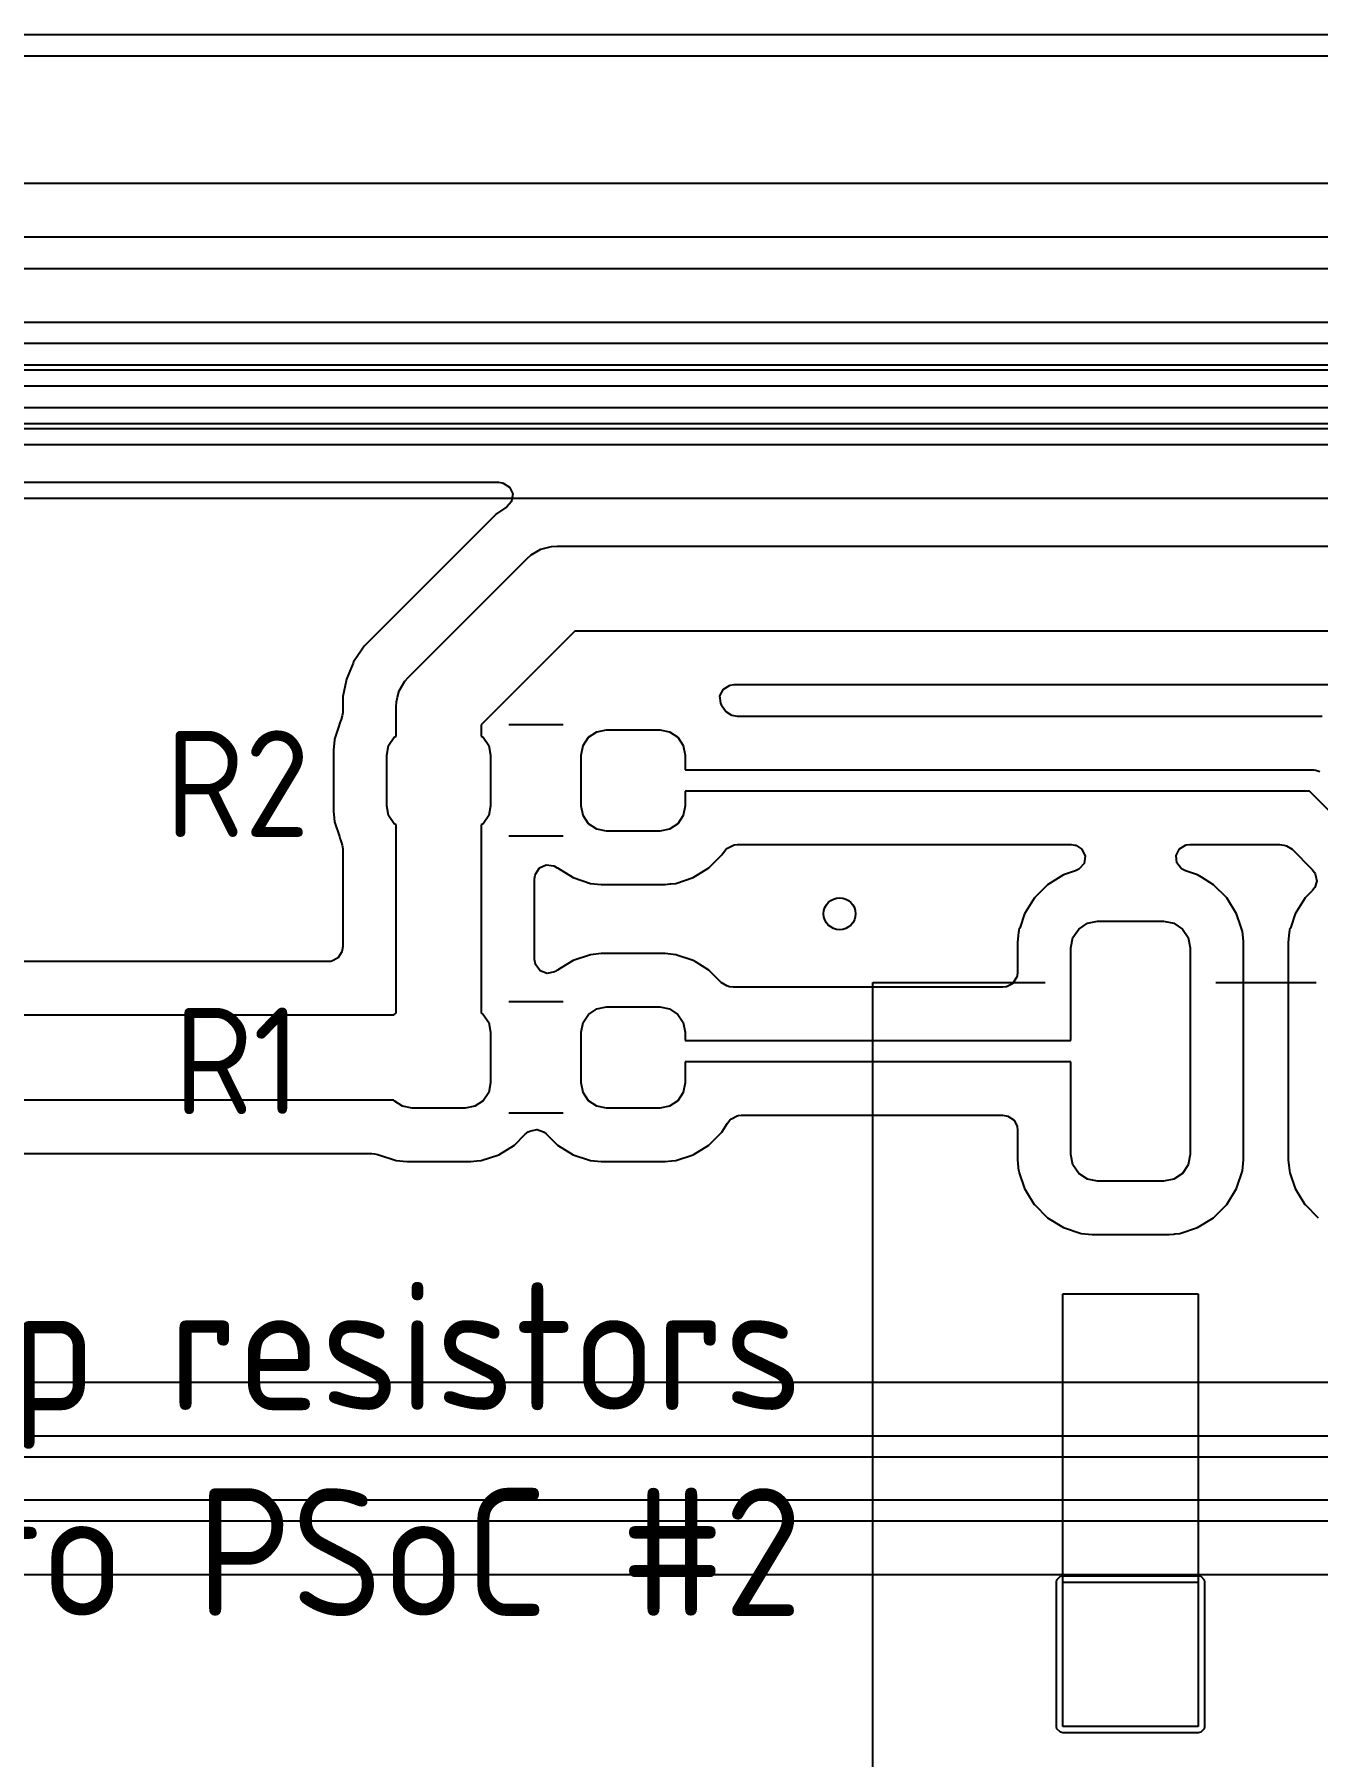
# Model space of a CAD drawing. Header units: millimetres. Extents: x 45 to 545, y -265 to -129.
# Drawn here: x 322.89 to 334.93, y -145.16 to -129 of the extents above; entities that cross this region are included whole.
import ezdxf
from ezdxf.enums import TextEntityAlignment as Align

# ---------------------------------------------------------------- set-up
doc = ezdxf.new("R2010")
doc.units = ezdxf.units.MM
for name, color, linetype, true_color in [('B.Cu', 151, 'CONTINUOUS', 0x6fccdb), ('Edge.Cuts', 111, 'CONTINUOUS', 0x81ffbe), ('F.Cu', 241, 'CONTINUOUS', 0xe27299), ('F.Silkscreen', 254, 'CONTINUOUS', 0xdcc8ff)]:
    doc.layers.add(name, color=color, linetype=linetype, true_color=true_color)
doc.styles.add('KICAD', font='isocp.shx')

msp = doc.modelspace()

# ---------------------------------------------------------------- linework, layer by layer
at = {"layer": 'B.Cu', "linetype": 'CONTINUOUS'}
for p, q in [((48.00348, -129.2005), (458.435437, -129.2005)), ((424.264069, -130.3995), (55.554604, -130.3995)), ((55.411854, -130.9), (424.2, -130.9)), ((424.137868, -131.2), (55.544528, -131.2)), ((63.421134, -131.7005), (423.879192, -131.7005)), ((420.863331, -132.1495), (63.36272, -132.1495)), ((61.45, -132.65), (420.95, -132.65)), ((420.908578, -132.85), (61.491422, -132.85)), ((61.750097, -133.3505), (338.676638, -133.3505)), ((336.945234, -141.6495), (168.566259, -141.6495)), ((168.141421, -142.15), (337.243869, -142.15)), ((337.243869, -142.35), (168.1, -142.35)), ((159.306131, -142.75), (338.243869, -142.75)), ((338.243869, -142.95), (159.306131, -142.95)), ((159.604766, -143.4505), (337.945234, -143.4505))]:
    msp.add_line(p, q, dxfattribs=at)
at = {"layer": 'B.Cu'}
msp.add_circle((330.45, -137.25), 0.15, dxfattribs=at)
at = {"layer": 'Edge.Cuts', "linetype": 'CONTINUOUS'}
msp.add_line((48, -129), (461.396, -129.000001), dxfattribs=at)
at = {"layer": 'F.Cu', "linetype": 'CONTINUOUS'}
for p, q in [((48.005209, -129.2005), (458.417607, -129.2005)), ((430.127066, -131.1995), (126.805248, -131.1995)), ((126.884314, -131.7), (430.215686, -131.7)), ((430.174264, -131.9), (126.925735, -131.9)), ((127.05, -132.1), (430.05, -132.1)), ((430.008578, -132.3), (127.091422, -132.3)), ((127.25, -132.5), (429.884314, -132.5)), ((429.842892, -132.7), (127.291422, -132.7)), ((127.560578, -133.2005), (327.248397, -133.2005)), ((327.248397, -133.2005), (327.283324, -133.205521)), ((327.283324, -133.205521), (327.294177, -133.208707)), ((327.294177, -133.208707), (327.352958, -133.246477)), ((327.352958, -133.246477), (327.381987, -133.310031)), ((327.327171, -133.43291), (327.220077, -133.504467)), ((327.371077, -133.381316), (327.327171, -133.43291)), ((327.372046, -133.379194), (327.371077, -133.381316)), ((327.372048, -133.37919), (327.372046, -133.379194)), ((327.381987, -133.310031), (327.372048, -133.37919)), ((327.209994, -133.516503), (325.98804, -134.738458)), ((327.219553, -133.505766), (327.209994, -133.516503)), ((327.220077, -133.504467), (327.219553, -133.505766)), ((326.404657, -135.029657), (327.517158, -133.917157)), ((327.517158, -133.917157), (327.556495, -133.882659)), ((327.556495, -133.882659), (327.646927, -133.830448)), ((327.646927, -133.830448), (327.74779, -133.803422)), ((327.74779, -133.803422), (327.8, -133.8)), ((327.8, -133.8), (339.4, -133.8)), ((325.988036, -134.738461), (325.97541, -134.757359)), ((325.98804, -134.738458), (325.988036, -134.738461)), ((327.965685, -134.6), (327.0875, -135.478185)), ((339.4, -134.6), (327.965685, -134.6)), ((325.883891, -134.899464), (325.821605, -135.049833)), ((325.883893, -134.89946), (325.883891, -134.899464)), ((325.889487, -134.885952), (325.883893, -134.89946)), ((325.962645, -134.776465), (325.889487, -134.885952)), ((325.97541, -134.757359), (325.962645, -134.776465)), ((325.81841, -135.065896), (325.789492, -135.211281)), ((325.821604, -135.049837), (325.818409, -135.065895)), ((325.818409, -135.065895), (325.81841, -135.065896)), ((325.821605, -135.049834), (325.821604, -135.049837)), ((325.821605, -135.049833), (325.821605, -135.049834)), ((326.317948, -135.159426), (326.370159, -135.068995)), ((326.370159, -135.068995), (326.404657, -135.029657)), ((325.788302, -135.217262), (325.787, -135.223805)), ((325.787, -135.223805), (325.787, -135.358934)), ((325.789491, -135.211286), (325.788302, -135.217261)), ((325.788302, -135.217261), (325.788302, -135.217262)), ((325.789492, -135.211282), (325.789491, -135.211286)), ((325.789492, -135.211281), (325.789492, -135.211282)), ((326.290922, -135.26029), (326.302451, -135.217262)), ((326.302451, -135.217262), (326.317948, -135.159426)), ((329.327089, -135.204027), (329.35894, -135.141839)), ((329.333914, -135.273559), (329.327089, -135.204027)), ((329.35894, -135.141839), (329.416668, -135.107436)), ((329.416668, -135.107436), (329.42189, -135.106029)), ((329.42189, -135.106029), (329.426586, -135.104765)), ((329.426586, -135.104765), (329.458826, -135.1005)), ((329.458826, -135.1005), (339.492813, -135.1005)), ((325.782295, -135.392768), (325.772817, -135.426186)), ((325.786961, -135.362057), (325.782295, -135.392768)), ((325.787, -135.358934), (325.786677, -135.360992)), ((325.786677, -135.360992), (325.786961, -135.362057)), ((326.2875, -135.3125), (326.290922, -135.26029)), ((326.2875, -135.582576), (326.2875, -135.3125)), ((329.34114, -135.29147), (329.333914, -135.273559)), ((329.350594, -135.310168), (329.34114, -135.29147)), ((329.362061, -135.328758), (329.350594, -135.310168)), ((329.379109, -135.350525), (329.362061, -135.328758)), ((329.385261, -135.356792), (329.379109, -135.350525)), ((329.438811, -135.388902), (329.385261, -135.356792)), ((329.457792, -135.394476), (329.438811, -135.388902)), ((329.492731, -135.3995), (329.457792, -135.394476)), ((334.81138, -135.3995), (329.492731, -135.3995)), ((334.811443, -135.399499), (334.81138, -135.3995)), ((334.979054, -135.399499), (334.811443, -135.399499)), ((325.747021, -135.5), (325.709826, -135.612247)), ((325.764091, -135.448486), (325.747021, -135.5)), ((325.764093, -135.448481), (325.764091, -135.448486)), ((325.764891, -135.447186), (325.764093, -135.448481)), ((325.766041, -135.443608), (325.764891, -135.447186)), ((325.766078, -135.443518), (325.766041, -135.443608)), ((325.76609, -135.443455), (325.766071, -135.443515)), ((325.766071, -135.443515), (325.766078, -135.443518)), ((325.772817, -135.426186), (325.76609, -135.443455)), ((327.0875, -135.478185), (327.0875, -135.582576)), ((328.094562, -135.594562), (328.171613, -135.543079)), ((328.171613, -135.543079), (328.2625, -135.525)), ((328.2625, -135.525), (328.7625, -135.525)), ((328.7625, -135.525), (328.853387, -135.543079)), ((328.853387, -135.543079), (328.930438, -135.594562)), ((325.708868, -135.621607), (325.6995, -135.713305)), ((325.6995, -135.713305), (325.6995, -136.286666)), ((325.708869, -135.621602), (325.708868, -135.621607)), ((325.709825, -135.612248), (325.708869, -135.621602)), ((325.709826, -135.612248), (325.709825, -135.612248)), ((325.709826, -135.612247), (325.709826, -135.612248)), ((326.2, -135.7625), (326.218079, -135.671613)), ((326.218079, -135.671613), (326.269562, -135.594562)), ((326.269562, -135.594562), (326.2875, -135.582576)), ((327.0875, -135.582576), (327.105438, -135.594562)), ((327.105438, -135.594562), (327.156921, -135.671613)), ((327.156921, -135.671613), (327.175, -135.7625)), ((328.025, -135.7625), (328.043079, -135.671613)), ((328.043079, -135.671613), (328.094562, -135.594562)), ((328.930438, -135.594562), (328.981921, -135.671613)), ((328.981921, -135.671613), (329, -135.7625)), ((326.2, -136.2375), (326.2, -135.7625)), ((327.175, -135.7625), (327.175, -136.2375)), ((328.025, -136.2375), (328.025, -135.7625)), ((329, -135.7625), (329, -135.9)), ((329, -135.9), (334.9, -135.9)), ((334.9, -135.9), (334.919509, -135.901921)), ((334.919509, -135.901921), (334.955557, -135.916853)), ((334.858578, -136.1), (329, -136.1)), ((329, -136.1), (329, -136.2375)), ((335.62, -136.861422), (334.858578, -136.1)), ((325.6995, -136.286666), (325.699503, -136.286713)), ((325.699503, -136.286713), (325.706361, -136.353842)), ((325.706361, -136.353842), (325.709825, -136.387752)), ((326.218079, -136.328387), (326.2, -136.2375)), ((326.269562, -136.405438), (326.218079, -136.328387)), ((327.156921, -136.328387), (327.105438, -136.405438)), ((327.175, -136.2375), (327.156921, -136.328387)), ((328.043079, -136.328387), (328.025, -136.2375)), ((328.094562, -136.405438), (328.043079, -136.328387)), ((328.981921, -136.328387), (328.930438, -136.405438)), ((329, -136.2375), (328.981921, -136.328387)), ((325.709825, -136.387752), (325.709826, -136.387755)), ((325.709826, -136.387755), (325.755743, -136.526323)), ((325.755743, -136.526323), (325.764091, -136.551513)), ((326.2875, -136.417423), (326.269562, -136.405438)), ((326.2875, -138.182576), (326.2875, -136.417423)), ((327.105438, -136.405438), (327.0875, -136.417423)), ((327.0875, -136.417423), (327.0875, -138.182576)), ((328.171613, -136.456921), (328.094562, -136.405438)), ((328.2625, -136.475), (328.171613, -136.456921)), ((328.7625, -136.475), (328.2625, -136.475)), ((328.853387, -136.456921), (328.7625, -136.475)), ((328.930438, -136.405438), (328.853387, -136.456921)), ((325.764091, -136.551513), (325.764094, -136.551522)), ((325.764094, -136.551522), (325.764437, -136.552207)), ((325.764437, -136.552207), (325.765346, -136.554553)), ((325.765346, -136.554553), (325.765795, -136.555638)), ((325.765795, -136.555638), (325.765771, -136.555647)), ((325.765771, -136.555647), (325.772817, -136.573816)), ((325.772817, -136.573816), (325.782294, -136.607229)), ((325.782294, -136.607229), (325.787, -136.641065)), ((325.787, -136.641065), (325.787, -137.55767)), ((329.34534, -136.69835), (329.360003, -136.674575)), ((329.360003, -136.674575), (329.38261, -136.647487)), ((329.38261, -136.647487), (329.397326, -136.634251)), ((329.397326, -136.634251), (329.452775, -136.605528)), ((329.452775, -136.605528), (329.461349, -136.603579)), ((329.461349, -136.603579), (329.488814, -136.6005)), ((329.488814, -136.6005), (332.623536, -136.6005)), ((332.623536, -136.6005), (332.658464, -136.60552)), ((332.658464, -136.60552), (332.665293, -136.607525)), ((332.665293, -136.607525), (332.724072, -136.645298)), ((332.724072, -136.645298), (332.753099, -136.708852)), ((333.607648, -136.704201), (333.638842, -136.641681)), ((333.638842, -136.641681), (333.696833, -136.606495)), ((333.696833, -136.606495), (333.702504, -136.604935)), ((333.702504, -136.604935), (333.735374, -136.6005)), ((333.735374, -136.6005), (334.582073, -136.6005)), ((334.582073, -136.6005), (334.617005, -136.605521)), ((334.617005, -136.605521), (334.642249, -136.612934)), ((334.642249, -136.612934), (334.694995, -136.64423)), ((334.694995, -136.64423), (334.884409, -136.833644)), ((327.596207, -136.878099), (327.633977, -136.81932)), ((327.633977, -136.81932), (327.697531, -136.790291)), ((327.697531, -136.790291), (327.766686, -136.800229)), ((327.766686, -136.800229), (327.775606, -136.804302)), ((327.775606, -136.804302), (327.801013, -136.819835)), ((327.801013, -136.819835), (327.801644, -136.820334)), ((327.801644, -136.820334), (327.80165, -136.82034)), ((327.80165, -136.82034), (327.948484, -136.910908)), ((329.076516, -136.910908), (329.22335, -136.82034)), ((329.22335, -136.82034), (329.34534, -136.69835)), ((332.664482, -136.847469), (332.579898, -136.875498)), ((332.694298, -136.832912), (332.664482, -136.847469)), ((332.699184, -136.829652), (332.694298, -136.832912)), ((332.743158, -136.778011), (332.699184, -136.829652)), ((332.753099, -136.708852), (332.743158, -136.778011)), ((333.615208, -136.773661), (333.607648, -136.704201)), ((333.65912, -136.828007), (333.615208, -136.773661)), ((333.664968, -136.832056), (333.65912, -136.828007)), ((333.696551, -136.847813), (333.664968, -136.832056)), ((333.780499, -136.875631), (333.696551, -136.847813)), ((334.884409, -136.833644), (334.905561, -136.8619)), ((327.588, -136.923881), (327.593021, -136.888954)), ((327.588, -137.679573), (327.588, -136.923881)), ((327.593021, -136.888954), (327.594922, -136.882477)), ((327.594922, -136.882477), (327.596207, -136.878099)), ((327.948484, -136.910908), (328.112247, -136.965174)), ((328.112247, -136.965174), (328.213323, -136.9755)), ((328.213323, -136.9755), (328.811676, -136.975499)), ((328.811676, -136.975499), (328.811726, -136.975499)), ((328.811726, -136.975499), (328.811893, -136.975489)), ((328.811893, -136.975489), (328.813, -136.975363)), ((328.813, -136.975363), (328.857342, -136.970833)), ((328.857342, -136.970833), (328.867031, -136.969844)), ((328.867031, -136.969843), (328.912753, -136.965174)), ((328.867031, -136.969844), (328.867031, -136.969843)), ((328.912753, -136.965174), (329.076516, -136.910908)), ((332.40134, -136.97729), (332.27729, -137.10134)), ((332.550661, -136.885188), (332.40134, -136.97729)), ((332.550663, -136.885187), (332.550661, -136.885187)), ((332.550661, -136.885187), (332.550661, -136.885188)), ((332.550666, -136.885186), (332.550663, -136.885187)), ((332.579896, -136.8755), (332.550666, -136.885186)), ((332.579899, -136.875499), (332.579896, -136.8755)), ((332.579898, -136.875498), (332.579899, -136.875499)), ((333.7805, -136.875631), (333.780499, -136.875631)), ((333.809313, -136.885178), (333.7805, -136.875631)), ((333.809338, -136.885187), (333.809313, -136.885178)), ((333.845633, -136.907574), (333.809338, -136.885187)), ((333.845633, -136.907575), (333.845633, -136.907574)), ((333.958656, -136.977288), (333.845633, -136.907575)), ((334.082712, -137.101344), (333.958656, -136.977288)), ((334.904224, -137.0104), (334.88759, -137.031042)), ((334.908407, -137.003891), (334.904224, -137.0104)), ((334.905561, -136.8619), (334.913053, -136.875621)), ((334.927776, -136.945687), (334.908407, -137.003891)), ((334.913053, -136.875621), (334.927905, -136.943881)), ((334.927905, -136.943881), (334.927776, -136.945687)), ((332.27729, -137.10134), (332.185187, -137.250662)), ((334.174814, -137.250666), (334.082712, -137.101344)), ((334.817286, -137.101346), (334.725187, -137.250662)), ((334.88759, -137.031042), (334.817286, -137.101346)), ((332.185186, -137.250666), (332.144067, -137.374756)), ((332.185187, -137.250663), (332.185186, -137.250666)), ((332.185187, -137.250662), (332.185187, -137.250663)), ((332.693223, -137.393223), (332.774329, -137.33903)), ((332.774329, -137.33903), (332.87, -137.32)), ((332.87, -137.32), (333.49, -137.32)), ((333.49, -137.32), (333.585671, -137.33903)), ((333.585671, -137.33903), (333.666777, -137.393223)), ((334.214449, -137.370276), (334.174814, -137.250666)), ((334.725186, -137.250666), (334.684067, -137.374756)), ((334.725187, -137.250663), (334.725186, -137.250666)), ((334.725187, -137.250662), (334.725187, -137.250663)), ((332.129359, -137.423476), (332.1195, -137.519973)), ((332.129542, -137.419881), (332.129359, -137.423476)), ((332.130365, -137.41363), (332.129542, -137.419881)), ((332.131852, -137.399069), (332.130365, -137.41363)), ((332.1403, -137.386123), (332.131852, -137.399069)), ((332.144067, -137.374756), (332.1403, -137.386123)), ((332.62, -137.57), (332.63903, -137.474329)), ((332.63903, -137.474329), (332.693223, -137.393223)), ((333.666777, -137.393223), (333.72097, -137.474329)), ((333.72097, -137.474329), (333.74, -137.57)), ((334.229998, -137.4172), (334.214449, -137.370276)), ((334.229999, -137.417203), (334.229998, -137.4172)), ((334.229999, -137.417209), (334.229999, -137.417203)), ((334.23, -137.417211), (334.229999, -137.417209)), ((334.23906, -137.505904), (334.23, -137.417211)), ((334.669359, -137.423476), (334.6595, -137.519973)), ((334.669542, -137.419881), (334.669359, -137.423476)), ((334.670365, -137.41363), (334.669542, -137.419881)), ((334.671852, -137.399069), (334.670365, -137.41363)), ((334.6803, -137.386123), (334.671852, -137.399069)), ((334.684067, -137.374756), (334.6803, -137.386123)), ((325.77757, -137.607612), (325.739827, -137.666355)), ((325.781975, -137.592614), (325.77757, -137.607612)), ((325.787, -137.55767), (325.781975, -137.592614)), ((328.11225, -137.634824), (327.94848, -137.689093)), ((328.21328, -137.624504), (328.11225, -137.634824)), ((328.21329, -137.624503), (328.21328, -137.624504)), ((328.213312, -137.624501), (328.21329, -137.624503)), ((328.21333, -137.6245), (328.213312, -137.624501)), ((328.811678, -137.6245), (328.21333, -137.6245)), ((328.811687, -137.6245), (328.811678, -137.6245)), ((328.912748, -137.634824), (328.811687, -137.6245)), ((328.918401, -137.636466), (328.912748, -137.634824)), ((328.921221, -137.637632), (328.918401, -137.636466)), ((329.064825, -137.685218), (328.921221, -137.637632)), ((332.1195, -137.519973), (332.1195, -137.79767)), ((332.62, -138.44), (332.62, -137.57)), ((333.74, -137.57), (333.74, -139.51)), ((334.23906, -137.505908), (334.23906, -137.505904)), ((334.23906, -137.505909), (334.23906, -137.505908)), ((334.240499, -137.519992), (334.23906, -137.505909)), ((334.2405, -139.560009), (334.240499, -137.519992)), ((334.6595, -137.519973), (334.6595, -137.519983)), ((334.6595, -137.519983), (334.6595, -139.560001)), ((325.649668, -137.6995), (167.661299, -137.6995)), ((325.676039, -137.696663), (325.649668, -137.6995)), ((325.683597, -137.695018), (325.676039, -137.696663)), ((325.738458, -137.667542), (325.683597, -137.695018)), ((325.739827, -137.666355), (325.738458, -137.667542)), ((327.595815, -137.722898), (327.588, -137.679573)), ((327.597516, -137.727459), (327.595815, -137.722898)), ((327.598436, -137.729928), (327.597516, -137.727459)), ((327.598495, -137.730085), (327.598436, -137.729928)), ((327.598498, -137.730093), (327.598495, -137.730085)), ((327.640369, -137.786027), (327.598498, -137.730093)), ((327.705833, -137.810444), (327.640369, -137.786027)), ((327.774106, -137.795593), (327.705833, -137.810444)), ((327.788759, -137.787592), (327.774106, -137.795593)), ((327.795354, -137.78323), (327.788759, -137.787592)), ((327.795494, -137.783457), (327.795354, -137.78323)), ((327.801655, -137.779657), (327.795494, -137.783457)), ((327.837309, -137.757665), (327.801655, -137.779657)), ((327.94848, -137.689093), (327.837309, -137.757665)), ((329.064827, -137.685218), (329.064825, -137.685218)), ((329.076486, -137.689081), (329.064827, -137.685218)), ((329.076507, -137.689089), (329.076486, -137.689081)), ((329.076513, -137.689091), (329.076507, -137.689089)), ((329.076518, -137.689093), (329.076513, -137.689091)), ((329.103555, -137.70577), (329.076518, -137.689093)), ((329.103558, -137.705771), (329.103555, -137.70577)), ((329.223346, -137.779657), (329.103558, -137.705771)), ((329.22335, -137.77966), (329.223346, -137.779657)), ((329.339459, -137.895769), (329.22335, -137.77966)), ((332.1195, -137.79767), (332.114475, -137.832614)), ((329.392204, -137.927065), (329.339459, -137.895769)), ((329.417446, -137.934477), (329.392204, -137.927065)), ((329.452382, -137.9395), (329.417446, -137.934477)), ((331.982168, -137.9395), (329.452382, -137.9395)), ((332.008539, -137.936663), (331.982168, -137.9395)), ((332.016097, -137.935018), (332.008539, -137.936663)), ((332.070958, -137.907542), (332.016097, -137.935018)), ((332.072327, -137.906355), (332.070958, -137.907542)), ((332.11007, -137.847612), (332.072327, -137.906355)), ((332.114475, -137.832614), (332.11007, -137.847612)), ((328.094562, -138.194562), (328.171613, -138.143079)), ((328.171613, -138.143079), (328.2625, -138.125)), ((328.2625, -138.125), (328.7625, -138.125)), ((328.7625, -138.125), (328.853387, -138.143079)), ((328.853387, -138.143079), (328.930438, -138.194562)), ((167.75, -138.2), (326.265929, -138.2)), ((326.265929, -138.2), (326.269562, -138.194562)), ((326.269562, -138.194562), (326.2875, -138.182576)), ((327.0875, -138.182576), (327.105438, -138.194562)), ((327.105438, -138.194562), (327.156921, -138.271613)), ((327.156921, -138.271613), (327.175, -138.3625)), ((328.025, -138.3625), (328.043079, -138.271613)), ((328.043079, -138.271613), (328.094562, -138.194562)), ((328.930438, -138.194562), (328.981921, -138.271613)), ((328.981921, -138.271613), (329, -138.3625)), ((327.175, -138.3625), (327.175, -138.8375)), ((328.025, -138.8375), (328.025, -138.3625)), ((329, -138.3625), (329, -138.44)), ((329, -138.44), (332.62, -138.44)), ((332.62, -138.64), (329, -138.64)), ((329, -138.64), (329, -138.8375)), ((332.62, -139.51), (332.62, -138.64)), ((327.156921, -138.928387), (327.105438, -139.005438)), ((327.175, -138.8375), (327.156921, -138.928387)), ((328.043079, -138.928387), (328.025, -138.8375)), ((328.094562, -139.005438), (328.043079, -138.928387)), ((328.981921, -138.928387), (328.930438, -139.005438)), ((329, -138.8375), (328.981921, -138.928387)), ((326.265929, -139), (167.915685, -139)), ((326.269562, -139.005438), (326.265929, -139)), ((326.346613, -139.056921), (326.269562, -139.005438)), ((326.4375, -139.075), (326.346613, -139.056921)), ((326.9375, -139.075), (326.4375, -139.075)), ((327.028387, -139.056921), (326.9375, -139.075)), ((327.105438, -139.005438), (327.028387, -139.056921)), ((328.171613, -139.056921), (328.094562, -139.005438)), ((328.2625, -139.075), (328.171613, -139.056921)), ((328.7625, -139.075), (328.2625, -139.075)), ((328.853387, -139.056921), (328.7625, -139.075)), ((328.930438, -139.005438), (328.853387, -139.056921)), ((327.541688, -139.290333), (327.609946, -139.275482)), ((327.609946, -139.275482), (327.611756, -139.275611)), ((327.611756, -139.275611), (327.669953, -139.294977)), ((329.34534, -139.29835), (329.397013, -139.214572)), ((329.397013, -139.214572), (329.419619, -139.187486)), ((329.419619, -139.187486), (329.434337, -139.174248)), ((329.434337, -139.174248), (329.489783, -139.145528)), ((329.489783, -139.145528), (329.498357, -139.143579)), ((329.498357, -139.143579), (329.525822, -139.1405)), ((329.525822, -139.1405), (331.977671, -139.1405)), ((331.977671, -139.1405), (332.012607, -139.145523)), ((332.012607, -139.145523), (332.027605, -139.149927)), ((332.027605, -139.149927), (332.086356, -139.187672)), ((332.086356, -139.187672), (332.087543, -139.189041)), ((332.087543, -139.189041), (332.115019, -139.243902)), ((332.115019, -139.243902), (332.116664, -139.25146)), ((332.116664, -139.25146), (332.119501, -139.277831)), ((332.119501, -139.277831), (332.119501, -139.560026)), ((327.251516, -139.510908), (327.39835, -139.42034)), ((327.39835, -139.42034), (327.499717, -139.318972)), ((327.499717, -139.318972), (327.527964, -139.297827)), ((327.527964, -139.297827), (327.541688, -139.290333)), ((327.669953, -139.294977), (327.676471, -139.299166)), ((327.676471, -139.299166), (327.697106, -139.315796)), ((327.697106, -139.315796), (327.80165, -139.42034)), ((327.80165, -139.42034), (327.948484, -139.510908)), ((329.076516, -139.510908), (329.22335, -139.42034)), ((329.22335, -139.42034), (329.34534, -139.29835)), ((168.184842, -139.5005), (326.060095, -139.5005)), ((326.060095, -139.5005), (326.086926, -139.503438)), ((326.086926, -139.503438), (326.116199, -139.509928)), ((326.116199, -139.509928), (326.116199, -139.509927)), ((326.116199, -139.509927), (326.123105, -139.511458)), ((326.123105, -139.511458), (326.13526, -139.51481)), ((326.13526, -139.51481), (326.287247, -139.565174)), ((326.287247, -139.565174), (326.388323, -139.5755)), ((326.388323, -139.5755), (326.986676, -139.575499)), ((326.986676, -139.575499), (326.986739, -139.575499)), ((326.986739, -139.575499), (326.986889, -139.57549)), ((326.986889, -139.57549), (326.98803, -139.57536)), ((326.98803, -139.57536), (327.047009, -139.569336)), ((327.047009, -139.569336), (327.087753, -139.565174)), ((327.087753, -139.565174), (327.251516, -139.510908)), ((327.948484, -139.510908), (328.112247, -139.565174)), ((328.112247, -139.565174), (328.213323, -139.5755)), ((328.213323, -139.5755), (328.811676, -139.575499)), ((328.811676, -139.575499), (328.811739, -139.575499)), ((328.811739, -139.575499), (328.811889, -139.57549)), ((328.811889, -139.57549), (328.81303, -139.57536)), ((328.81303, -139.57536), (328.872009, -139.569336)), ((328.872009, -139.569336), (328.912753, -139.565174)), ((328.912753, -139.565174), (329.076516, -139.510908)), ((332.119501, -139.560026), (332.129936, -139.662173)), ((332.63903, -139.605671), (332.62, -139.51)), ((333.74, -139.51), (333.72097, -139.605671)), ((334.229999, -139.662797), (334.2405, -139.560009)), ((334.6595, -139.560001), (334.659501, -139.560018)), ((334.659501, -139.560018), (334.67, -139.662796)), ((332.129936, -139.662173), (332.13, -139.662796)), ((332.13, -139.662796), (332.130001, -139.662799)), ((332.130001, -139.662799), (332.135723, -139.680067)), ((332.135723, -139.680067), (332.185182, -139.829322)), ((332.693223, -139.686777), (332.63903, -139.605671)), ((332.774329, -139.74097), (332.693223, -139.686777)), ((332.87, -139.76), (332.774329, -139.74097)), ((333.49, -139.76), (332.87, -139.76)), ((333.585671, -139.74097), (333.49, -139.76)), ((333.666777, -139.686777), (333.585671, -139.74097)), ((333.72097, -139.605671), (333.666777, -139.686777)), ((334.174814, -139.829334), (334.229999, -139.662797)), ((334.67, -139.662796), (334.670001, -139.662799)), ((334.670001, -139.662799), (334.675723, -139.680067)), ((334.675723, -139.680067), (334.725182, -139.829322)), ((332.185182, -139.829322), (332.185185, -139.829331)), ((332.185185, -139.829331), (332.185189, -139.82934)), ((332.185189, -139.82934), (332.203933, -139.859727)), ((332.203933, -139.859727), (332.203934, -139.859731)), ((332.203934, -139.859731), (332.203935, -139.859731)), ((332.203935, -139.859731), (332.276407, -139.977229)), ((334.082712, -139.978656), (334.174814, -139.829334)), ((334.725182, -139.829322), (334.725185, -139.829331)), ((334.725185, -139.829331), (334.725189, -139.82934)), ((334.725189, -139.82934), (334.743933, -139.859727)), ((334.743933, -139.859727), (334.743934, -139.859731)), ((334.743934, -139.859731), (334.743935, -139.859731)), ((334.743935, -139.859731), (334.816407, -139.977229)), ((332.276407, -139.977229), (332.277288, -139.978656)), ((332.277288, -139.978656), (332.401344, -140.102712)), ((333.958656, -140.102712), (334.082712, -139.978656)), ((334.816407, -139.977229), (334.817288, -139.978656)), ((334.817288, -139.978656), (334.941344, -140.102712)), ((332.401344, -140.102712), (332.550666, -140.194814)), ((332.550666, -140.194814), (332.717203, -140.249999)), ((333.642797, -140.249999), (333.809334, -140.194814)), ((333.809334, -140.194814), (333.958656, -140.102712)), ((332.717203, -140.249999), (332.819991, -140.2605)), ((332.819991, -140.2605), (333.540008, -140.260499)), ((333.540008, -140.260499), (333.540058, -140.260499)), ((333.540058, -140.260499), (333.540225, -140.260489)), ((333.540225, -140.260489), (333.541331, -140.260363)), ((333.541331, -140.260363), (333.586459, -140.255753)), ((333.586459, -140.255753), (333.596303, -140.254748)), ((333.596303, -140.254747), (333.642797, -140.249999)), ((333.596303, -140.254748), (333.596303, -140.254747))]:
    msp.add_line(p, q, dxfattribs=at)
at = {"layer": 'F.Cu'}
msp.add_circle((330.45, -137.25), 0.15, dxfattribs=at)
at = {"layer": 'F.Silkscreen', "linetype": 'CONTINUOUS'}
for p, q in [((327.854724, -135.4775), (327.345276, -135.4775)), ((327.854724, -136.5225), (327.345276, -136.5225)), ((330.76, -137.895), (332.38, -137.895)), ((330.76, -147.795), (330.76, -137.895)), ((333.98, -137.895), (334.92, -137.895)), ((327.854724, -138.0775), (327.345276, -138.0775)), ((327.854724, -139.1225), (327.345276, -139.1225)), ((332.545, -140.815), (333.815, -140.815)), ((332.545, -144.875), (332.545, -140.815)), ((333.815, -140.815), (333.815, -144.875)), ((332.489567, -143.498706), (332.522039, -143.466234)), ((332.522039, -143.466234), (332.545, -143.461667)), ((332.545, -143.461667), (333.815, -143.461667)), ((333.815, -143.461667), (333.837961, -143.466234)), ((333.837961, -143.466234), (333.870433, -143.498706)), ((332.485, -143.521667), (332.489567, -143.498706)), ((332.485, -144.875), (332.485, -143.521667)), ((332.545, -143.521667), (333.815, -143.521667)), ((333.870433, -143.498706), (333.875, -143.521667)), ((333.875, -143.521667), (333.875, -144.875)), ((332.489567, -144.897961), (332.485, -144.875)), ((332.522039, -144.930433), (332.489567, -144.897961)), ((332.545, -144.935), (332.522039, -144.930433)), ((333.815, -144.875), (332.545, -144.875)), ((333.815, -144.935), (332.545, -144.935)), ((333.837961, -144.930433), (333.815, -144.935)), ((333.870433, -144.897961), (333.837961, -144.930433)), ((333.875, -144.875), (333.870433, -144.897961))]:
    msp.add_line(p, q, dxfattribs=at)

# ---------------------------------------------------------------- texts
at = {"layer": 'F.Silkscreen', "style": 'KICAD'}
for s, p in [('R2', (324.8, -136.03)), ('R1', (324.8, -138.63))]:
    msp.add_text(s, height=1, dxfattribs=at).set_placement(p, align=Align.MIDDLE_CENTER)
for s, p in [('SW 1 & 2 | Connect pull-up resistors', (330.1, -142.268067)), ('SW 3 & 4 | Connect to PSoC #2', (330.1, -144.2))]:
    msp.add_text(s, height=1.2, dxfattribs=at).set_placement(p, align=Align.BOTTOM_RIGHT)

doc.saveas('drawing.dxf')
